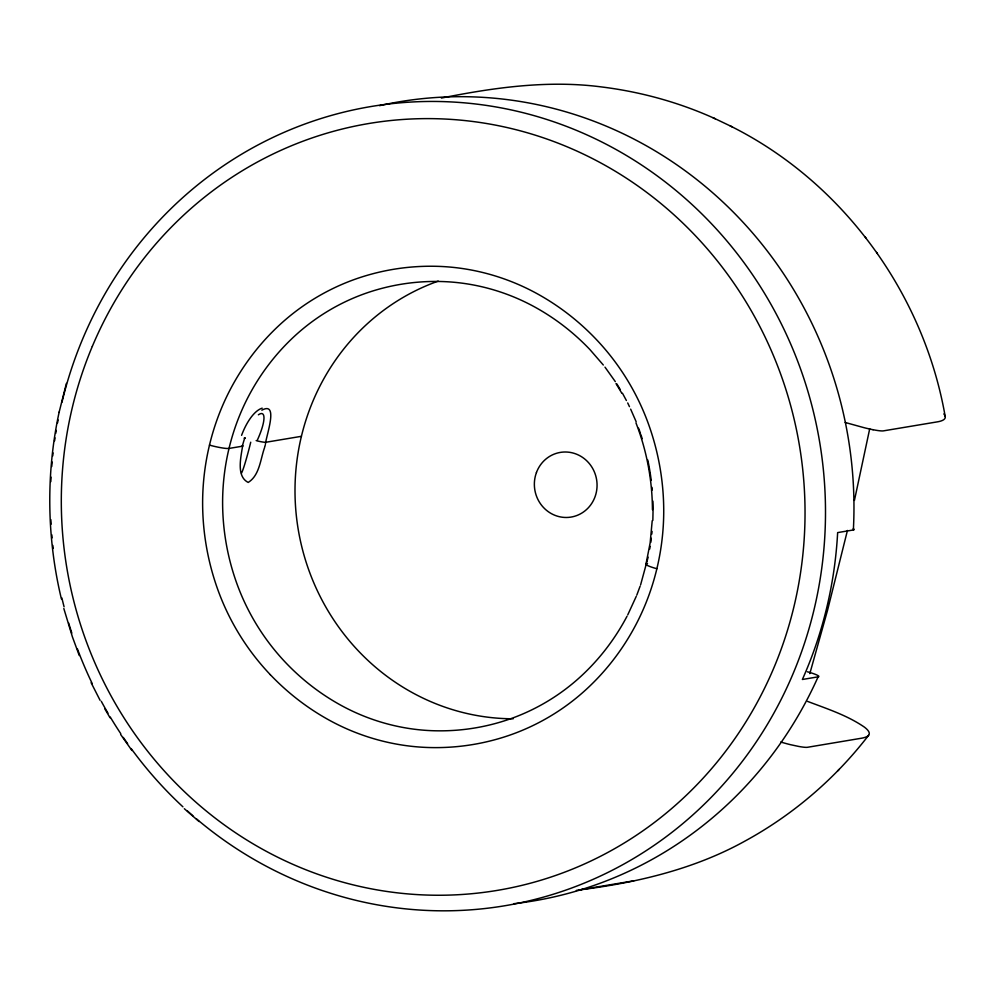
<?xml version="1.0" encoding="UTF-8"?>
<svg xmlns="http://www.w3.org/2000/svg" width="995" height="995" viewBox="0 0 995 995"><rect width="100%" height="100%" fill="white"/><g stroke="black" fill="none" stroke-linecap="round" stroke-linejoin="round"><path stroke-width="1.49" d="M652.844 520.397L653.081 509.378A229.173 218.912 80.5 0 0 652.907 501.094M652.198 520.758L650.17 542.785L645.966 564.227M650.829 542.312L651.302 538.22M651.775 534.116L652.098 531.392M649.698 549.078L650.145 546.367M869.717 428.758L854.431 500.423M59.078 412.415L66.404 383.386M59.153 412.067C45.894 473.471 46.74 537.822 61.391 598.903M270.279 674.647A247.892 236.798 80.5 0 0 324.718 717.619C357.553 736.686 395.264 747.282 433.26 747.606A247.892 236.798 80.5 0 0 500.274 738.203C532.972 728.502 563.269 711.027 588.12 687.657A245.479 234.497 80.5 0 0 636.589 623.38C654.561 588.63 663.789 549.489 663.727 510.385A245.479 234.497 80.5 0 0 650.208 428.994C638.964 395.587 620.37 364.73 596.067 339.208A247.892 236.798 80.5 0 0 541.628 296.236C508.793 277.17 471.083 266.573 433.086 266.25A247.892 236.798 80.5 0 0 366.073 275.652C333.362 285.354 303.077 302.828 278.227 326.198A245.479 234.497 80.5 0 0 229.758 390.475C211.786 425.226 202.557 464.366 202.619 503.47A245.479 234.497 80.5 0 0 216.139 584.861C227.382 618.268 245.976 649.126 270.279 674.647M648.143 557.163L640.606 584.861M242.37 445.462A8.01 0.958 13.5 0 1 242.569 446.17C240.952 457.078 236.076 476.443 248.19 482.426C259.608 475.436 260.404 459.143 264.645 447.402M847.441 530.447L827.541 610.308L809.818 673.627M265.516 443.969C265.553 437.576 279.508 400.512 261.847 410.189M265.304 444.827L264.869 446.544M636.812 595.085L640.133 586.142M636.265 596.341L627.745 614.873M868.598 735.317C835.327 778.55 793.077 814.818 745.18 840.962C694.423 869.157 637.148 882.615 579.961 889.841M837.566 770.988L839.233 769.346M441.37 98.07C493.906 87.61 547.897 79.898 601.428 86.926C640.656 91.764 679.199 102.385 715.194 118.741M242.569 446.17L229.012 448.434A16.02 1.928 13.5 0 1 209.472 445.113M301.41 436.32L265.926 442.253A8.01 0.958 13.5 0 1 256.163 440.598M647.521 563.705L646.675 563.854A16.02 1.928 13.5 0 0 656.874 568.742M576.329 890.425L633.84 880.824M873.063 429.74L866.62 428.323A19.825 2.376 13.5 0 1 861.807 427.066L845.153 422.465M780.714 742.059L785.839 743.464A19.825 2.376 13.5 0 0 790.664 744.72L798.649 746.424A15.46 1.853 13.5 0 0 807.38 747.307L861.235 738.265A180.966 21.741 13.5 0 0 864.344 727.084C847.131 715.268 826.969 708.776 807.617 701.413M730.193 125.905C842.529 181.675 923.857 293.376 945.225 416.669M713.017 117.708L732.295 126.9M199.025 821.522L184.324 808.711M603.318 365.016L589.911 349.568A231.425 221.064 80.5 0 0 539.091 309.457C508.433 291.647 473.234 281.759 437.763 281.461A231.425 221.064 80.5 0 0 375.202 290.241C344.668 299.296 316.385 315.614 293.189 337.429A229.173 218.912 80.5 0 0 247.942 397.428C231.176 429.877 222.557 466.406 222.606 502.91A229.173 218.912 80.5 0 0 235.23 578.903C245.728 610.084 263.09 638.889 285.776 662.72A231.425 221.064 80.5 0 0 336.596 702.831C367.254 720.641 402.453 730.529 437.924 730.827A231.425 221.064 80.5 0 0 500.485 722.047C531.019 712.992 559.302 696.687 582.498 674.859A229.173 218.912 80.5 0 0 627.024 616.241M604.997 367.155L615.308 381.632M131.937 750.529L120.606 734.422M876.632 252.431L877.391 253.476M865.19 236.947L866.011 238.103M616.838 383.908L620.37 389.766M616.004 383.585L621.863 393.299M104.873 708.938L110.035 717.756M622.497 393.286L626.402 400.537M100.085 700.318L91.13 682.719M627.708 402.95L629.474 406.669M630.656 409.156L636.166 421.756M79.277 655.531L72.436 636.962L63.817 608.517M638.579 428.211L640.469 433.385M635.967 422.9C646.7 450.499 652.285 480.063 652.434 509.676M853.25 528.693A16.554 1.99 13.5 0 1 853.449 529.999M379.543 105.669A405.176 387.043 80.5 0 1 853.362 529.974L837.641 532.599A405.176 387.043 80.5 0 1 802.368 679.486L818.101 676.849A405.176 387.043 80.5 0 1 513.88 903.696M61.951 402.229A405.176 387.043 80.5 0 1 584.413 133.778A405.176 387.043 80.5 0 1 772.269 716.014A405.176 387.043 80.5 0 1 196.338 818.748M192.943 815.825A405.176 387.043 80.5 0 1 187.346 810.875M182.931 806.846A405.176 387.043 80.5 0 1 131.129 748.538M127.596 743.638A405.176 387.043 80.5 0 1 123.293 737.432M120.768 733.676A405.176 387.043 80.5 0 1 110.271 717.059M107.957 713.154A405.176 387.043 80.5 0 1 101.279 701.288M92.299 683.739A405.176 387.043 80.5 0 1 77.386 648.839M71.827 633.069A405.176 387.043 80.5 0 1 68.605 622.92M64.078 606.801A405.176 387.043 80.5 0 1 61.864 597.945M53.183 548.481A405.176 387.043 80.5 0 1 52.847 545.459M52.101 537.885A405.176 387.043 80.5 0 1 51.839 534.862M51.093 524.228A405.176 387.043 80.5 0 1 50.857 519.664M50.807 481.667A405.176 387.043 80.5 0 1 51.031 477.115M51.752 466.506A405.176 387.043 80.5 0 1 52.138 461.966M52.723 455.934A405.176 387.043 80.5 0 1 53.058 452.912M54.588 440.872A405.176 387.043 80.5 0 1 55.023 437.875M55.72 433.385A405.176 387.043 80.5 0 1 56.218 430.4M57.536 422.937A405.176 387.043 80.5 0 1 58.108 419.965M513.159 718.788A225.032 214.97 80.5 0 1 298.376 530.372A225.032 214.97 80.5 0 1 438.235 281.112M640.904 434.703A229.173 218.912 80.5 0 1 642.173 438.646M647.782 460.013A229.173 218.912 80.5 0 1 651.227 480.448M651.986 487.314A229.173 218.912 80.5 0 1 652.235 490.062M258.377 414.803A31.753 7.686 -62.7 0 1 257.207 440.424M250.728 442.228A31.828 1.94 -76.1 0 1 241.486 473.147M241.586 435.337A39.191 16.38 -73.3 0 1 262.22 408.174M244.994 437.887A8.01 0.684 19 0 1 244.136 438.123M242.382 446.17A36.914 15.671 -73.3 0 1 244.845 437.8M807.355 671.774A16.554 1.99 13.5 0 1 818.201 676.886M943.845 413.957A180.966 21.741 13.5 0 1 937.24 421.88L883.311 430.885A15.522 1.866 13.5 0 1 873.025 429.703M92.324 346.372A388.784 371.384 80.5 0 0 474.839 893.41A388.784 371.384 80.5 0 0 732.357 281A388.784 371.384 80.5 0 0 92.324 346.372M536.442 472.55A32.773 31.305 80.5 0 0 570.608 517.151A32.773 31.305 80.5 0 0 590.072 464.516A32.773 31.305 80.5 0 0 536.442 472.55"/></g></svg>
